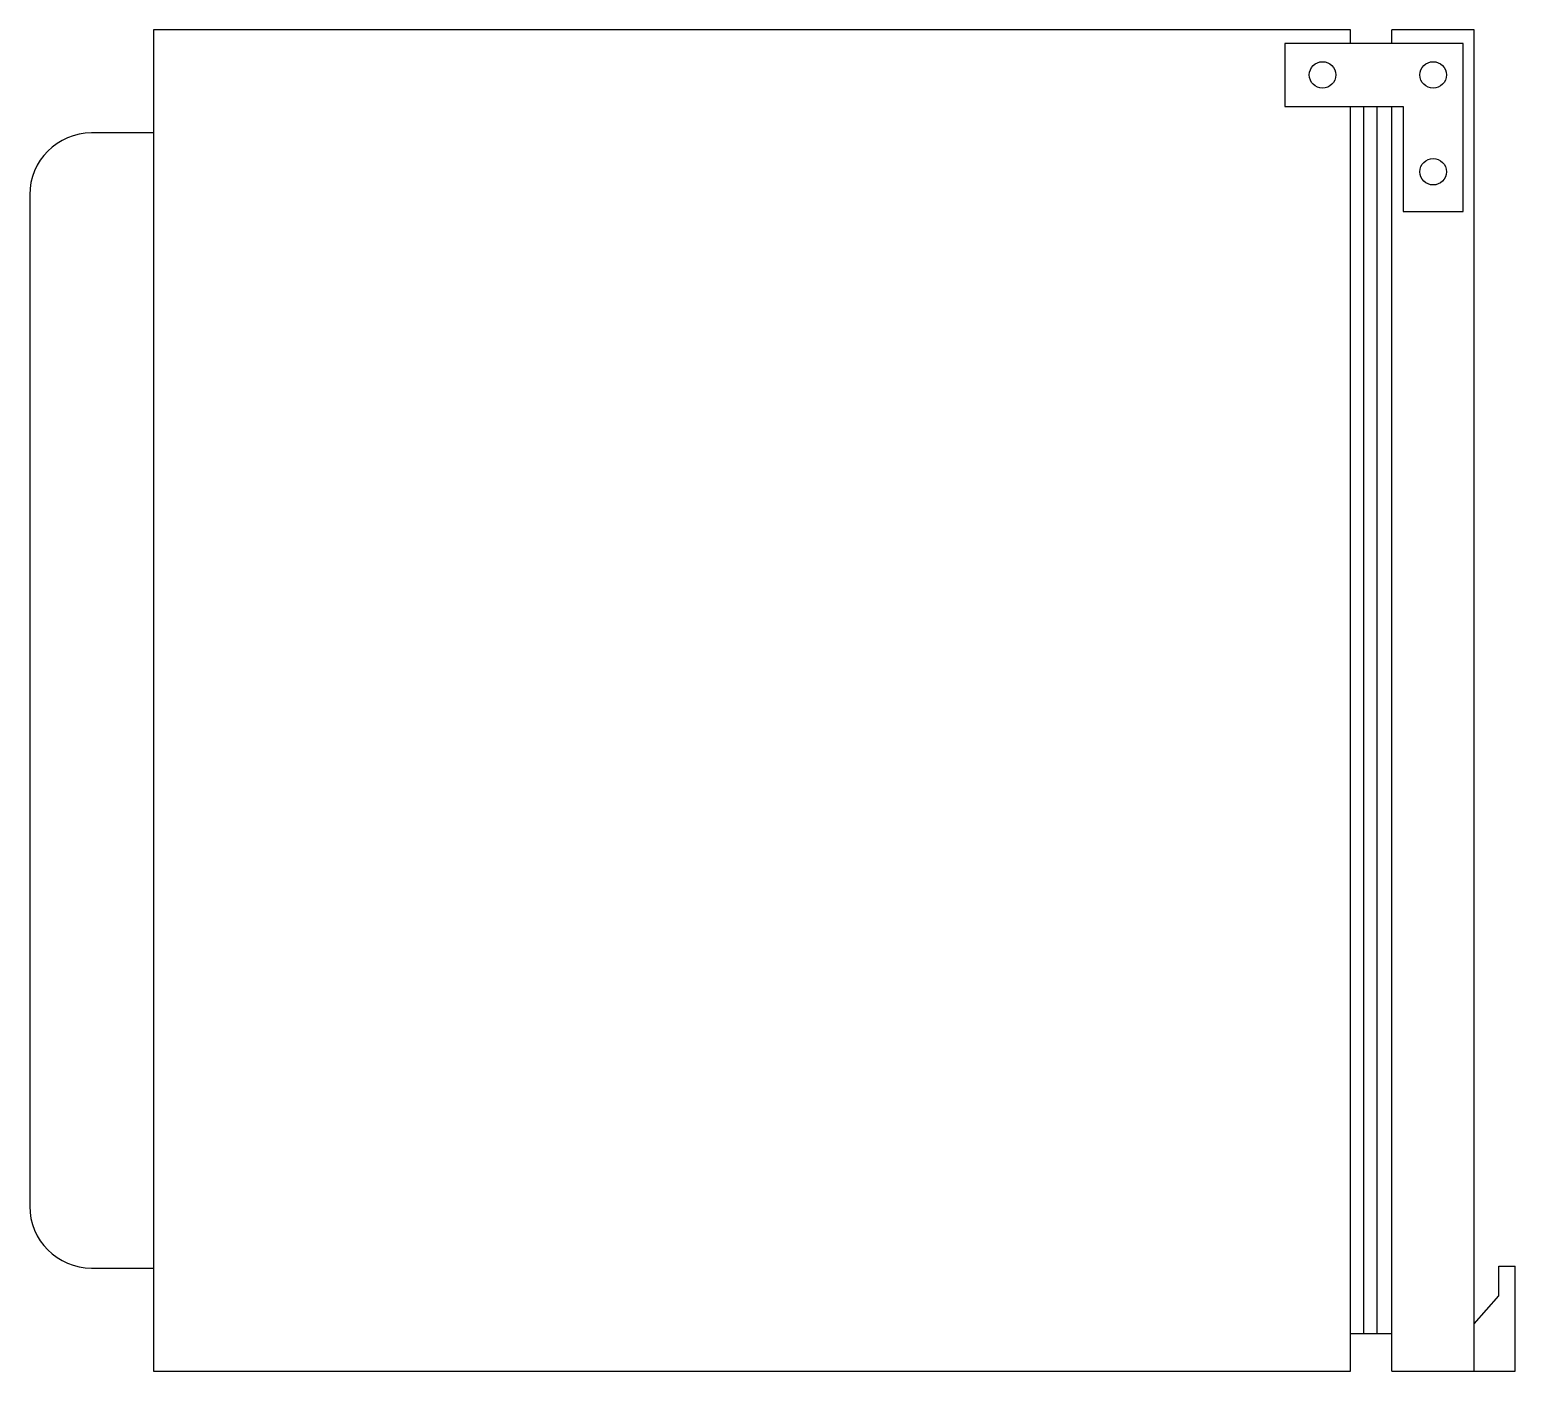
# Model space of a CAD drawing. Header units: millimetres. Extents: x -2999.714 to -2998.994, y 2893.836 to 2894.486.
import ezdxf

# ---------------------------------------------------------------- set-up
doc = ezdxf.new("R2010")
doc.units = ezdxf.units.MM
doc.header["$LTSCALE"] = 10
doc.layers.add('cozinha_geladeiras', color=2, linetype='Continuous')

msp = doc.modelspace()

# ---------------------------------------------------------------- linework, layer by layer
at = {"layer": 'cozinha_geladeiras'}
for p, q in [((-2999.65357, 2894.48639), (-2999.65357, 2893.83639)), ((-2999.07357, 2894.48639), (-2999.65357, 2894.48639)), ((-2999.07357, 2894.47977), (-2999.07357, 2894.48639)), ((-2999.05357, 2894.47977), (-2999.05357, 2894.48639)), ((-2999.01357, 2894.48639), (-2999.05357, 2894.48639)), ((-2999.01357, 2893.83639), (-2999.01357, 2894.48639)), ((-2999.10538, 2894.47977), (-2999.10538, 2894.44917)), ((-2999.01893, 2894.47977), (-2999.10538, 2894.47977)), ((-2999.01893, 2894.39833), (-2999.01893, 2894.47977)), ((-2999.10538, 2894.44917), (-2999.04808, 2894.44917)), ((-2999.07357, 2893.83639), (-2999.07357, 2894.44917)), ((-2999.05357, 2893.83639), (-2999.05357, 2894.44917)), ((-2999.04808, 2894.44917), (-2999.04808, 2894.39833)), ((-2999.65357, 2894.43639), (-2999.68357, 2894.43639)), ((-2999.71357, 2894.40639), (-2999.71357, 2893.91639)), ((-2999.04808, 2894.39833), (-2999.01893, 2894.39833)), ((-2999.68357, 2893.88639), (-2999.65357, 2893.88639)), ((-2999.65357, 2893.83639), (-2999.07357, 2893.83639)), ((-2999.05357, 2893.83639), (-2999.01357, 2893.83639))]:
    msp.add_line(p, q, dxfattribs=at)
at = {"layer": 'cozinha_geladeiras', "color": 1}
for p, q in [((-2999.06705, 2893.85466), (-2999.06705, 2894.44917)), ((-2999.0607, 2893.85466), (-2999.0607, 2894.44917)), ((-2999.00166, 2893.88739), (-2998.99372, 2893.88739)), ((-2999.00166, 2893.87291), (-2999.00166, 2893.88739)), ((-2998.99372, 2893.83639), (-2998.99372, 2893.88739)), ((-2999.01357, 2893.85935), (-2999.00166, 2893.87291)), ((-2999.07357, 2893.85466), (-2999.05357, 2893.85466)), ((-2999.01357, 2893.83639), (-2998.99372, 2893.83639))]:
    msp.add_line(p, q, dxfattribs=at)
for centre in [(-2999.08711, 2894.46447), (-2999.03351, 2894.46447), (-2999.03351, 2894.41758)]:
    msp.add_circle(centre, 0.00642, dxfattribs=at)
at = {"layer": 'cozinha_geladeiras'}
for centre, start, end in [((-2999.68357, 2894.40639), 90, 180), ((-2999.68357, 2893.91639), 180, 270)]:
    msp.add_arc(centre, 0.03, start, end, dxfattribs=at)

doc.saveas('drawing.dxf')
